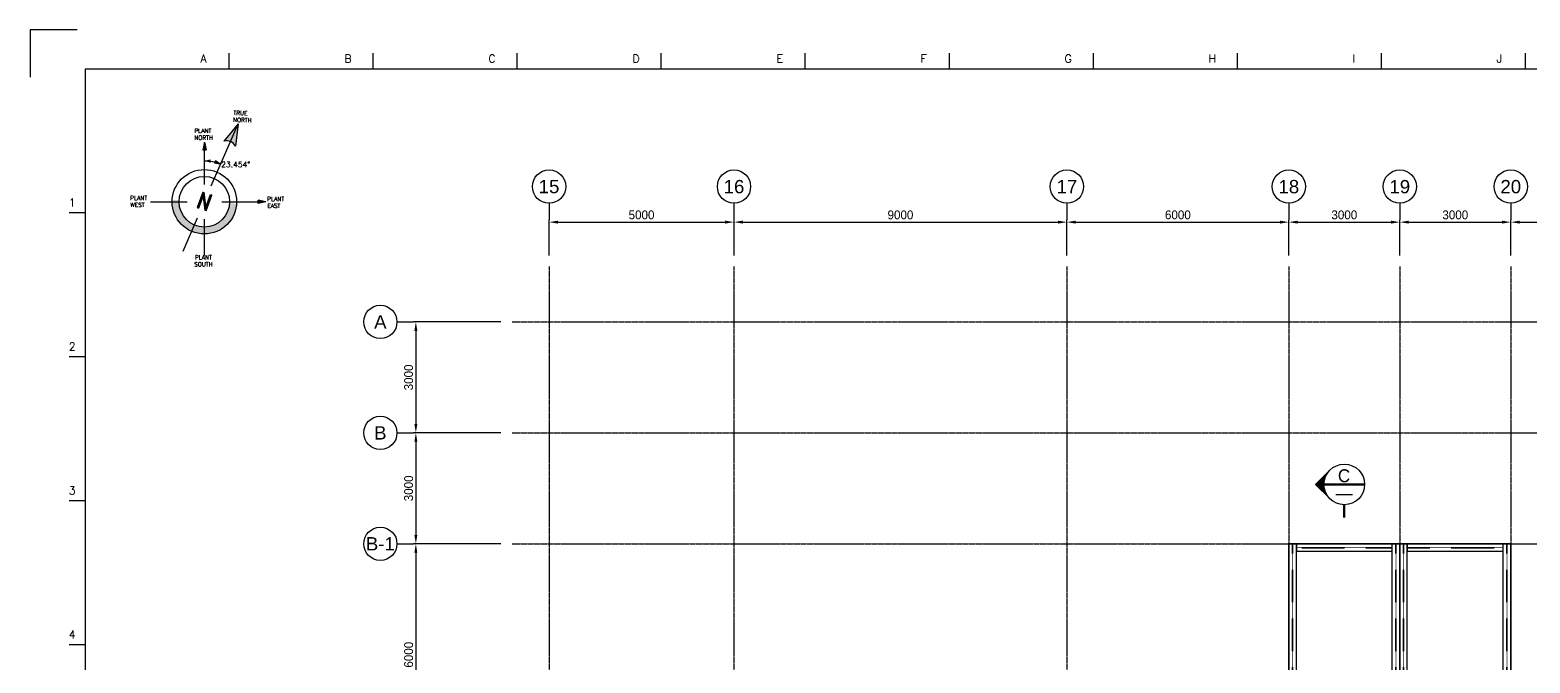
# Model space of a CAD drawing. Header units: millimetres. Extents: x 4133871 to 4440428, y -545651 to -495191.
# Drawn here: x 4211162 to 4251715, y -512312 to -495191 of the extents above; entities that cross this region are included whole.
import ezdxf
from ezdxf.enums import TextEntityAlignment as Align

# ---------------------------------------------------------------- set-up
doc = ezdxf.new("R2010")
doc.units = ezdxf.units.MM
doc.header["$LTSCALE"] = 60
for name, pattern in [('CEN', [62, 60, -1, 0, -1]), ('CENTER', [2, 1.25, -0.25, 0.25, -0.25]), ('HIDDEN', [0.375, 0.25, -0.125])]:
    doc.linetypes.add(name, pattern=pattern)
doc.layers.get('Defpoints').update_dxf_attribs({"color": 140})
for name, color, linetype in [('1', 7, 'Continuous'), ('1CEN', 1, 'CEN'), ('C_BLOCK', 7, 'Continuous'), ('DIM', 1, 'Continuous'), ('DIM-SCALE', 7, 'Continuous'), ('TAN-TIT', 30, 'Continuous'), ('TEXT', 3, 'Continuous')]:
    doc.layers.add(name, color=color, linetype=linetype)
doc.styles.add('Arial', font='arial.ttf')
doc.styles.add('COM', font='COMPLEX', dxfattribs={"height": 5})
doc.styles.add('ROMAND', font='romand.shx', dxfattribs={"width": 0.86, "height": 6.5})
doc.styles.add('RomanS', font='romans.shx', dxfattribs={"bigfont": 'whgtxt.shx'})
doc.styles.get("Standard").update_dxf_attribs({"font": 'romans.shx', "width": 0.75, "bigfont": 'whgtxt.shx'})
doc.styles.add('돋움', font='')
doc.styles.get('돋움').set_extended_font_data('Dotum')
doc.dimstyles.new('일반도면_0060', dxfattribs={"dimtxt": 240, "dimasz": 240, "dimexe": 60, "dimexo": 300, "dimgap": 75, "dimtad": 1, "dimdec": 0, "dimzin": 0, "dimdsep": 46, "dimtxsty": '돋움', "dimcen": -300, "dimclrd": 7, "dimclre": 7, "dimclrt": 2, "dimadec": 8, "dimazin": 0, "dimtfac": 1, "dimtdec": 0, "dimtix": 1, "dimtmove": 2, "dimatfit": 3, "dimfxl": 1, "dimtolj": 1, "dimtzin": 0, "dimarcsym": 0})

# ---------------------------------------------------------------- blocks, each defined once
blk = doc.blocks.new('*D174')
at = {"layer": 'Defpoints', "color": 0, "transparency": 16777216}
for p in [(4230195, -500388), (4225195, -501588), (4230195, -501588)]:
    blk.add_point(p, dxfattribs=at)
at = {"layer": 'DIM-SCALE', "color": 7, "lineweight": -2, "transparency": 16777216}
for p, q in [((4225195, -501288), (4225195, -500328)), ((4225435, -500388), (4229955, -500388)), ((4230195, -501288), (4230195, -500328))]:
    blk.add_line(p, q, dxfattribs=at)
at = {"layer": 'DIM-SCALE', "color": 7, "transparency": 16777216}
for points in [[(4225435, -500348), (4225435, -500428), (4225195, -500388)], [(4229955, -500348), (4229955, -500428), (4230195, -500388)]]:
    blk.add_solid(points, dxfattribs=at)
at = {"layer": 'DIM-SCALE', "color": 2, "transparency": 16777216, "insert": (4227695, -500193), "char_height": 240, "attachment_point": 5, "style": '돋움'}
blk.add_mtext('\\A1;5000', dxfattribs=at)
blk = doc.blocks.new('*D175')
at = {"layer": 'Defpoints', "color": 0, "transparency": 16777216}
for p in [(4239195, -500388), (4230195, -501588), (4239195, -501588)]:
    blk.add_point(p, dxfattribs=at)
at = {"layer": 'DIM-SCALE', "color": 7, "lineweight": -2, "transparency": 16777216}
for p, q in [((4230195, -501288), (4230195, -500328)), ((4230435, -500388), (4238955, -500388)), ((4239195, -501288), (4239195, -500328))]:
    blk.add_line(p, q, dxfattribs=at)
at = {"layer": 'DIM-SCALE', "color": 7, "transparency": 16777216}
for points in [[(4230435, -500348), (4230435, -500428), (4230195, -500388)], [(4238955, -500348), (4238955, -500428), (4239195, -500388)]]:
    blk.add_solid(points, dxfattribs=at)
at = {"layer": 'DIM-SCALE', "color": 2, "transparency": 16777216, "insert": (4234695, -500193), "char_height": 240, "attachment_point": 5, "style": '돋움'}
blk.add_mtext('\\A1;9000', dxfattribs=at)
blk = doc.blocks.new('*D176')
at = {"layer": 'Defpoints', "color": 0, "transparency": 16777216}
for p in [(4245195, -500388), (4239195, -501588), (4245195, -501588)]:
    blk.add_point(p, dxfattribs=at)
at = {"layer": 'DIM-SCALE', "color": 7, "lineweight": -2, "transparency": 16777216}
for p, q in [((4239195, -501288), (4239195, -500328)), ((4239435, -500388), (4244955, -500388)), ((4245195, -501288), (4245195, -500328))]:
    blk.add_line(p, q, dxfattribs=at)
at = {"layer": 'DIM-SCALE', "color": 7, "transparency": 16777216}
for points in [[(4239435, -500348), (4239435, -500428), (4239195, -500388)], [(4244955, -500348), (4244955, -500428), (4245195, -500388)]]:
    blk.add_solid(points, dxfattribs=at)
at = {"layer": 'DIM-SCALE', "color": 2, "transparency": 16777216, "insert": (4242195, -500193), "char_height": 240, "attachment_point": 5, "style": '돋움'}
blk.add_mtext('\\A1;6000', dxfattribs=at)
blk = doc.blocks.new('*D177')
at = {"layer": 'Defpoints', "color": 0, "transparency": 16777216}
for p in [(4248195, -500388), (4245195, -501588), (4248195, -501588)]:
    blk.add_point(p, dxfattribs=at)
at = {"layer": 'DIM-SCALE', "color": 7, "lineweight": -2, "transparency": 16777216}
for p, q in [((4245195, -501288), (4245195, -500328)), ((4245435, -500388), (4247955, -500388)), ((4248195, -501288), (4248195, -500328))]:
    blk.add_line(p, q, dxfattribs=at)
at = {"layer": 'DIM-SCALE', "color": 7, "transparency": 16777216}
for points in [[(4245435, -500348), (4245435, -500428), (4245195, -500388)], [(4247955, -500348), (4247955, -500428), (4248195, -500388)]]:
    blk.add_solid(points, dxfattribs=at)
at = {"layer": 'DIM-SCALE', "color": 2, "transparency": 16777216, "insert": (4246695, -500193), "char_height": 240, "attachment_point": 5, "style": '돋움'}
blk.add_mtext('\\A1;3000', dxfattribs=at)
blk = doc.blocks.new('*D178')
at = {"layer": 'Defpoints', "color": 0, "transparency": 16777216}
for p in [(4251195, -500388), (4248195, -501588), (4251195, -501588)]:
    blk.add_point(p, dxfattribs=at)
at = {"layer": 'DIM-SCALE', "color": 7, "lineweight": -2, "transparency": 16777216}
for p, q in [((4248195, -501288), (4248195, -500328)), ((4248435, -500388), (4250955, -500388)), ((4251195, -501288), (4251195, -500328))]:
    blk.add_line(p, q, dxfattribs=at)
at = {"layer": 'DIM-SCALE', "color": 7, "transparency": 16777216}
for points in [[(4248435, -500348), (4248435, -500428), (4248195, -500388)], [(4250955, -500348), (4250955, -500428), (4251195, -500388)]]:
    blk.add_solid(points, dxfattribs=at)
at = {"layer": 'DIM-SCALE', "color": 2, "transparency": 16777216, "insert": (4249695, -500193), "char_height": 240, "attachment_point": 5, "style": '돋움'}
blk.add_mtext('\\A1;3000', dxfattribs=at)
blk = doc.blocks.new('*D179')
at = {"layer": 'Defpoints', "color": 0, "transparency": 16777216}
for p in [(4260195, -500388), (4251195, -501588), (4260195, -501588)]:
    blk.add_point(p, dxfattribs=at)
at = {"layer": 'DIM-SCALE', "color": 7, "lineweight": -2, "transparency": 16777216}
for p, q in [((4251195, -501288), (4251195, -500328)), ((4251435, -500388), (4259955, -500388)), ((4260195, -501288), (4260195, -500328))]:
    blk.add_line(p, q, dxfattribs=at)
at = {"layer": 'DIM-SCALE', "color": 7, "transparency": 16777216}
for points in [[(4251435, -500348), (4251435, -500428), (4251195, -500388)], [(4259955, -500348), (4259955, -500428), (4260195, -500388)]]:
    blk.add_solid(points, dxfattribs=at)
at = {"layer": 'DIM-SCALE', "color": 2, "transparency": 16777216, "insert": (4255695, -500193), "char_height": 240, "attachment_point": 5, "style": '돋움'}
blk.add_mtext('\\A1;9000', dxfattribs=at)
blk = doc.blocks.new('*D180')
at = {"layer": 'Defpoints', "color": 0, "transparency": 16777216}
for p in [(4224195, -503088), (4221594, -506088), (4224195, -506088)]:
    blk.add_point(p, dxfattribs=at)
at = {"layer": 'DIM-SCALE', "color": 7, "lineweight": -2, "transparency": 16777216}
for p, q in [((4223895, -503088), (4221534, -503088)), ((4221594, -503328), (4221594, -505848)), ((4223895, -506088), (4221534, -506088))]:
    blk.add_line(p, q, dxfattribs=at)
at = {"layer": 'DIM-SCALE', "color": 7, "transparency": 16777216}
for points in [[(4221554, -503328), (4221634, -503328), (4221594, -503088)], [(4221554, -505848), (4221634, -505848), (4221594, -506088)]]:
    blk.add_solid(points, dxfattribs=at)
at = {"layer": 'DIM-SCALE', "color": 2, "transparency": 16777216, "insert": (4221399, -504588), "char_height": 240, "attachment_point": 5, "rotation": 90, "style": '돋움'}
blk.add_mtext('\\A1;3000', dxfattribs=at)
blk = doc.blocks.new('*D181')
at = {"layer": 'Defpoints', "color": 0, "transparency": 16777216}
for p in [(4224195, -506088), (4221594, -509088), (4224195, -509088)]:
    blk.add_point(p, dxfattribs=at)
at = {"layer": 'DIM-SCALE', "color": 7, "lineweight": -2, "transparency": 16777216}
for p, q in [((4223895, -506088), (4221534, -506088)), ((4221594, -506328), (4221594, -508848)), ((4223895, -509088), (4221534, -509088))]:
    blk.add_line(p, q, dxfattribs=at)
at = {"layer": 'DIM-SCALE', "color": 7, "transparency": 16777216}
for points in [[(4221554, -506328), (4221634, -506328), (4221594, -506088)], [(4221554, -508848), (4221634, -508848), (4221594, -509088)]]:
    blk.add_solid(points, dxfattribs=at)
at = {"layer": 'DIM-SCALE', "color": 2, "transparency": 16777216, "insert": (4221399, -507588), "char_height": 240, "attachment_point": 5, "rotation": 90, "style": '돋움'}
blk.add_mtext('\\A1;3000', dxfattribs=at)
blk = doc.blocks.new('*D188')
at = {"layer": 'Defpoints', "color": 0, "transparency": 16777216}
for p in [(4224195, -509088), (4221594, -515088), (4224195, -515088)]:
    blk.add_point(p, dxfattribs=at)
at = {"layer": 'DIM-SCALE', "color": 7, "lineweight": -2, "transparency": 16777216}
for p, q in [((4223895, -509088), (4221534, -509088)), ((4221594, -509328), (4221594, -514848)), ((4223895, -515088), (4221534, -515088))]:
    blk.add_line(p, q, dxfattribs=at)
at = {"layer": 'DIM-SCALE', "color": 7, "transparency": 16777216}
for points in [[(4221554, -509328), (4221634, -509328), (4221594, -509088)], [(4221554, -514848), (4221634, -514848), (4221594, -515088)]]:
    blk.add_solid(points, dxfattribs=at)
at = {"layer": 'DIM-SCALE', "color": 2, "transparency": 16777216, "insert": (4221399, -512088), "char_height": 240, "attachment_point": 5, "rotation": 90, "style": '돋움'}
blk.add_mtext('\\A1;6000', dxfattribs=at)
blk = doc.blocks.new('ASD11')
at = {"layer": '1CEN', "color": 1, "linetype": 'CENTER', "ltscale": 0.5}
for p, q in [((0, 1500), (0, -37000)), ((5000, 1500), (5000, -37000)), ((14000, 1500), (14000, -37000)), ((20000, 1500), (20000, -37000)), ((23000, 1500), (23000, -37000)), ((26000, 1500), (26000, -37000)), ((35000, 1500), (35000, -37000)), ((-1000, 0), (36000, 0)), ((-1000, -3000), (36000, -3000)), ((-1000, -6000), (36000, -6000)), ((-1000, -12000), (36000, -12000)), ((-1000, -15000), (36000, -15000)), ((-1000, -18000), (36000, -18000)), ((-1000, -18000), (36000, -18000)), ((-1000, -21000), (36000, -21000)), ((-1000, -24000), (36000, -24000)), ((-1000, -27000), (36000, -27000)), ((-1000, -30000), (36000, -30000)), ((-1000, -33000), (36000, -33000)), ((-1000, -36000), (36000, -36000))]:
    blk.add_line(p, q, dxfattribs=at)
blk = doc.blocks.new('15M')
at = {"linetype": 'HIDDEN', "ltscale": 0.1}
for p, q in [((-110087, -152171), (-95087, -152171)), ((-110087, -152179), (-95087, -152179)), ((-109989, -152276), (-109989, -154870)), ((-109982, -152276), (-109982, -154870)), ((-95192, -152276), (-95192, -154870)), ((-95185, -152276), (-95185, -154870)), ((-110087, -154968), (-95087, -154968)), ((-110087, -154976), (-95087, -154976))]:
    blk.add_line(p, q, dxfattribs=at)
for points in [[(-110087, -152276), (-95087, -152276), (-95087, -152073), (-110087, -152073)], [(-109884, -154870), (-110087, -154870), (-110087, -152276), (-109884, -152276)], [(-95290, -154870), (-95087, -154870), (-95087, -152276), (-95290, -152276)], [(-110087, -154870), (-95087, -154870), (-95087, -155073), (-110087, -155073)]]:
    blk.add_lwpolyline(points, close=True)
blk = doc.blocks.new('5m')
at = {"linetype": 'HIDDEN', "ltscale": 5}
for p, q in [((370728, 4710163), (365728, 4710163)), ((370728, 4710155), (365728, 4710155)), ((365825, 4707463), (365825, 4710057)), ((365833, 4707463), (365833, 4710057)), ((370622, 4707463), (370622, 4710057)), ((370630, 4707463), (370630, 4710057)), ((370728, 4707366), (365728, 4707366)), ((370728, 4707358), (365728, 4707358))]:
    blk.add_line(p, q, dxfattribs=at)
for points in [[(370728, 4710057), (365728, 4710057), (365728, 4710260), (370728, 4710260)], [(365931, 4710057), (365728, 4710057), (365728, 4707463), (365931, 4707463)], [(370525, 4710057), (370728, 4710057), (370728, 4707463), (370525, 4707463)], [(370728, 4707463), (365728, 4707463), (365728, 4707260), (370728, 4707260)]]:
    blk.add_lwpolyline(points, close=True)
blk = doc.blocks.new('외각')
at = {"linetype": 'HIDDEN', "ltscale": 0.1}
for p, q in [((-9016, 3880), (0, 3880)), ((-3530, -3880), (-3530, 3880)), ((-6050, 1900), (-4180, 1900)), ((-4180, 1900), (-4180, -1900)), ((-3530, 0), (-4180, 0)), ((-6050, -1900), (-4180, -1900)), ((-9016, -3880), (0, -3880))]:
    blk.add_line(p, q, dxfattribs=at)
for p, q in [((-27066, 670), (-27066, 1917)), ((-27016, 620), (-27016, 1917)), ((-18066, -3677), (-18066, 1917)), ((-17966, -3677), (-17966, 1917)), ((-29813, 670), (-27066, 670)), ((-29813, 620), (-27016, 620)), ((-19519, -4083), (-19519, -5330)), ((-19419, -4083), (-19419, -5330)), ((-15219, -5330), (-34813, -5330)), ((-15219, -5430), (-34813, -5430)), ((-24116, -9677), (-24116, -5430)), ((-24016, -9677), (-24016, -5430)), ((-21016, -9677), (-21016, -5430)), ((-20916, -9677), (-20916, -5430)), ((-20916, -5430), (-20916, -6395)), ((-24116, -12677), (-24116, -10083)), ((-24016, -12677), (-24016, -10083)), ((-21016, -12677), (-21016, -10083)), ((-20916, -12677), (-20916, -10083))]:
    blk.add_line(p, q)
for radius in [3180, 1800]:
    blk.add_circle((0, 0), radius, dxfattribs=at)
for centre, radius, start, end in [((0, 0), 3880, 270, 90), ((-6050, 0), 1900, 90, 270)]:
    blk.add_arc(centre, radius, start, end, dxfattribs=at)
for p, rotation in [((-167089, 106207), 90), ((-164089, 106207), 90), ((-125103, -149954), 180), ((-125103, -152954), 180), ((-125103, -155953), 180), ((-125103, -158953), 180), ((-110103, -158953), 180), ((-125103, -161953), 180), ((-110103, -161953), 180), ((-125103, -164953), 180), ((-110103, -164953), 180), ((-110103, -167953), 180), ((-110103, -170953), 180)]:
    blk.add_blockref('15M', p, dxfattribs=dict(rotation=rotation))
blk.add_blockref('5m', (-400744, -4714140))
blk = doc.blocks.new('BORDER')
at = {"layer": 'TAN-TIT', "linetype": 'Continuous'}
for p, q in [((4241, 168200), (0, 168200)), ((0, 168200), (0, 163959))]:
    blk.add_line(p, q, dxfattribs=at)
at = {"layer": 'TAN-TIT'}
for p, q in [((17955, 164680), (17955, 166122)), ((30934, 164680), (30934, 166122)), ((43912, 164680), (43912, 166122)), ((56891, 164680), (56891, 166122)), ((69870, 164680), (69870, 166122)), ((82848, 164680), (82848, 166122)), ((95827, 164680), (95827, 166122)), ((108806, 164680), (108806, 166122)), ((121784, 164680), (121784, 166122)), ((134763, 164680), (134763, 166122)), ((4977, 164680), (4977, 3520)), ((232823, 164680), (4977, 164680)), ((4977, 151701), (3534, 151701)), ((4977, 138723), (3534, 138723)), ((4977, 125744), (3534, 125744)), ((4977, 112766), (3534, 112766))]:
    blk.add_line(p, q, dxfattribs=at)
at = {"layer": 'TAN-TIT', "style": 'COM'}
for s, p in [('A', (15359, 165257)), ('B', (28338, 165257)), ('C', (41317, 165257)), ('D', (54295, 165257)), ('E', (67274, 165257)), ('F', (80253, 165257)), ('G', (93231, 165257)), ('H', (106210, 165257)), ('I', (119188, 165257)), ('J', (132167, 165257))]:
    blk.add_text(s, height=721, dxfattribs=at).set_placement(p)
for s, p in [('1', (4111, 152278)), ('1', (4111, 152278)), ('2', (4111, 139300)), ('3', (4111, 126321)), ('4', (4111, 113342))]:
    blk.add_text(s, height=721, dxfattribs=at).set_placement(p, align=Align.RIGHT)

msp = doc.modelspace()

# ---------------------------------------------------------------- hatches: boundary and pattern name
h = msp.add_hatch(color=256)
h.paths.add_polyline_path([(4216788.7, -497732.9), (4216403.8, -498199.6, -0.1704873), (4216585.7, -498211.2)])
h.paths.add_polyline_path([(4216788.7, -497732.9), (4216585.7, -498211.2, -0.1704873), (4216720.4, -498334)])
h = msp.add_hatch(color=256)
h.paths.add_polyline_path([(4216788.7, -497732.9), (4216403.8, -498199.6, -0.1704873), (4216585.7, -498211.2)])
h.paths.add_polyline_path([(4216788.7, -497732.9), (4216585.7, -498211.2, -0.1704873), (4216720.4, -498334)])
h = msp.add_hatch(color=256)
h.paths.add_polyline_path([(4215875.7, -498222.2), (4215831.6, -498429.2), (4215891.1, -498429.1, 0.0362907)])
h.paths.add_polyline_path([(4215875.7, -498222.2, -0.0362907), (4215891.1, -498429.1), (4215920.5, -498429)])
h = msp.add_hatch(color=256)
h.paths.add_polyline_path([(4215875.7, -498222.2), (4215831.6, -498429.2), (4215891.1, -498429.1, 0.0362907)])
h.paths.add_polyline_path([(4215875.7, -498222.2, -0.0362907), (4215891.1, -498429.1), (4215920.5, -498429)])
h = msp.add_hatch(color=256)
h.paths.add_polyline_path([(4215875.8, -498736), (4216034.4, -498772.5), (4216035.1, -498726.7, 0.0362907)])
h.paths.add_polyline_path([(4215875.8, -498736, -0.0362907), (4216035.1, -498726.7), (4216035.4, -498704.1)])
h = msp.add_hatch(color=256)
h.paths.add_polyline_path([(4215875.8, -498736), (4216034.4, -498772.5), (4216035.1, -498726.7, 0.0362907)])
h.paths.add_polyline_path([(4215875.8, -498736, -0.0362907), (4216035.1, -498726.7), (4216035.4, -498704.1)])
h = msp.add_hatch(color=256)
h.paths.add_polyline_path([(4216305.9, -498823.5), (4216173.5, -498728.8), (4216155.3, -498770.8, 0.0362907)])
h.paths.add_polyline_path([(4216305.9, -498823.5, -0.0362907), (4216155.3, -498770.8), (4216146.3, -498791.6)])
h = msp.add_hatch(color=256)
h.paths.add_polyline_path([(4216305.9, -498823.5), (4216173.5, -498728.8), (4216155.3, -498770.8, 0.0362907)])
h.paths.add_polyline_path([(4216305.9, -498823.5, -0.0362907), (4216155.3, -498770.8), (4216146.3, -498791.6)])
h = msp.add_hatch(color=256)
h.paths.add_polyline_path([(4215006.3, -499784.7, 0.4142136), (4215824.1, -500706.3), (4215835.3, -500518.5, -0.4142136), (4215194, -499795.9)])
h.paths.add_polyline_path([(4215835.3, -500518.5), (4215824.1, -500706.3, 0.2159793), (4216495.7, -500449), (4216361.9, -500316.8, -0.2159793)])
h.paths.add_polyline_path([(4216361.9, -500316.8), (4216495.7, -500449, 0.1819562), (4216745.7, -499888.4), (4216558, -499877.2, -0.1819562)])
h = msp.add_hatch(color=256)
h.paths.add_polyline_path([(4215006.3, -499784.7, 0.4142136), (4215824.1, -500706.3), (4215835.3, -500518.5, -0.4142136), (4215194, -499795.9)])
h.paths.add_polyline_path([(4215835.3, -500518.5), (4215824.1, -500706.3, 0.2159793), (4216495.7, -500449), (4216361.9, -500316.8, -0.2159793)])
h.paths.add_polyline_path([(4216361.9, -500316.8), (4216495.7, -500449, 0.1819562), (4216745.7, -499888.4), (4216558, -499877.2, -0.1819562)])
h = msp.add_hatch(color=256)
h.paths.add_polyline_path([(4217539.3, -499836.6), (4217332.4, -499880.8), (4217332.4, -499821.3, -0.0362907)])
h.paths.add_polyline_path([(4217539.3, -499836.6, 0.0362907), (4217332.4, -499821.3), (4217332.5, -499791.9)])
h = msp.add_hatch(color=256)
h.paths.add_polyline_path([(4217539.3, -499836.6), (4217332.4, -499880.8), (4217332.4, -499821.3, -0.0362907)])
h.paths.add_polyline_path([(4217539.3, -499836.6, 0.0362907), (4217332.4, -499821.3), (4217332.5, -499791.9)])

# ---------------------------------------------------------------- linework, layer by layer
for p, q in [((4216062.4, -499406.8), (4216788.7, -497732.9)), ((4216788.7, -497732.9), (4216403.8, -498199.6)), ((4216788.7, -497732.9), (4216403.8, -498199.6)), ((4216788.7, -497732.9), (4216720.4, -498334)), ((4216788.7, -497732.9), (4216720.4, -498334)), ((4215875.7, -498222.2), (4215831.6, -498429.2)), ((4215875.7, -498222.2), (4215831.6, -498429.2)), ((4215875.9, -499368.1), (4215875.7, -498222.2)), ((4215875.7, -498222.2), (4215920.5, -498429)), ((4215875.9, -499368.1), (4215875.7, -498222.2)), ((4215875.7, -498222.2), (4215920.5, -498429)), ((4215831.6, -498429.2), (4215920.5, -498429)), ((4215831.6, -498429.2), (4215920.5, -498429)), ((4215875.8, -498736), (4216035.4, -498704.1)), ((4215875.8, -498736), (4216035.4, -498704.1)), ((4216034.4, -498772.5), (4216035.4, -498704.1)), ((4216034.4, -498772.5), (4216035.4, -498704.1)), ((4216173.5, -498728.8), (4216146.3, -498791.6)), ((4216173.5, -498728.8), (4216146.3, -498791.6)), ((4216305.9, -498823.5), (4216146.3, -498791.6)), ((4216305.9, -498823.5), (4216146.3, -498791.6)), ((4216305.9, -498823.5), (4216173.5, -498728.8)), ((4216305.9, -498823.5), (4216173.5, -498728.8)), ((4214419.6, -499836.8), (4215407.5, -499836.6)), ((4214419.6, -499836.8), (4215407.5, -499836.6)), ((4216344.4, -499836.5), (4217332.4, -499836.3)), ((4216344.4, -499836.5), (4217332.4, -499836.3)), ((4217332.4, -499880.8), (4217332.5, -499791.9)), ((4217332.4, -499880.8), (4217332.5, -499791.9)), ((4217539.3, -499836.6), (4217332.4, -499880.8)), ((4217539.3, -499836.6), (4217332.4, -499880.8)), ((4217539.3, -499836.6), (4217332.5, -499791.9)), ((4217539.3, -499836.6), (4217332.5, -499791.9)), ((4215307, -501177.2), (4215693, -500267.8)), ((4215876.2, -501293), (4215876.1, -500305)), ((4215876.2, -501293), (4215876.1, -500305))]:
    msp.add_line(p, q)
for radius in [871.2, 871.2, 683.2, 683.2]:
    msp.add_circle((4215876, -499836.6), radius)
for centre, radius, start, end in [((4216478.3, -498464.4), 275, 28.30506, 105.70652), ((4215876, -499836.6), 1100.5, 67.00743, 90.00867)]:
    msp.add_arc(centre, radius, start, end)
at = {"layer": '1', "color": 2, "const_width": 50}
for points in [[(4245194.9, -524087.7), (4245194.9, -509087.7), (4248194.8, -509087.7), (4248194.8, -524087.7)], [(4248194.9, -524087.7), (4248194.9, -509087.7), (4251194.8, -509087.7), (4251194.8, -524087.7)]]:
    msp.add_lwpolyline(points, close=True, dxfattribs=at)
at = {"layer": 'C_BLOCK', "color": 1, "linetype": 'Continuous', "lineweight": 0}
for p, q in [((4245917.1, -507481.5), (4246324.7, -507074.7)), ((4246154.8, -507378.1), (4246087.6, -507311)), ((4246157.2, -507365.9), (4246094.9, -507303.7)), ((4246159.9, -507354.1), (4246102.3, -507296.3)), ((4245917.1, -507481.5), (4246309.8, -507874.2)), ((4246262.4, -507821.2), (4245919.9, -507478.7)), ((4246228.1, -507772.2), (4245927.2, -507471.4)), ((4246183.6, -507684), (4245949.1, -507449.5)), ((4246145, -507485), (4246029.3, -507369.3)), ((4246145, -507470.4), (4246036.6, -507362)), ((4246145.6, -507456.4), (4246043.9, -507354.7)), ((4246146.3, -507442.6), (4246051.2, -507347.4)), ((4246147.4, -507429), (4246058.5, -507340.1)), ((4246148.9, -507416), (4246065.7, -507332.8)), ((4246150.6, -507403), (4246073, -507325.5)), ((4246152.5, -507390.4), (4246080.3, -507318.3))]:
    msp.add_line(p, q, dxfattribs=at)
at = {"layer": 'C_BLOCK', "color": 1, "linetype": 'Continuous', "lineweight": 13}
for p, q in [((4246162.8, -507342.4), (4246109.5, -507289)), ((4246166, -507330.9), (4246116.8, -507281.8)), ((4246169.3, -507319.7), (4246124.1, -507274.5)), ((4246172.8, -507308.6), (4246131.4, -507267.2)), ((4246176.6, -507297.8), (4246138.7, -507259.9)), ((4246180.4, -507287), (4246146, -507252.6)), ((4246184.5, -507276.6), (4246153.3, -507245.3)), ((4246188.8, -507266.2), (4246160.6, -507238)), ((4246193.3, -507256.1), (4246167.8, -507230.7)), ((4246197.8, -507246.1), (4246175.1, -507223.5)), ((4246202.6, -507236.4), (4246182.4, -507216.2)), ((4246207.5, -507226.6), (4246189.7, -507208.9)), ((4246212.7, -507217.2), (4246197, -507201.6)), ((4246217.8, -507207.8), (4246204.3, -507194.3)), ((4246223.3, -507198.6), (4246211.6, -507186.9)), ((4246228.8, -507189.6), (4246218.9, -507179.7)), ((4246234.5, -507180.7), (4246226.2, -507172.4)), ((4246240.3, -507171.9), (4246233.5, -507165.1)), ((4246246.4, -507163.4), (4246240.8, -507157.8)), ((4246252.4, -507154.8), (4246248.1, -507150.5)), ((4246258.7, -507146.6), (4246255.4, -507143.2)), ((4246265.1, -507138.3), (4246262.6, -507135.9)), ((4246271.7, -507130.4), (4246269.9, -507128.6)), ((4246278.3, -507122.4), (4246277.2, -507121.4)), ((4246285.1, -507114.7), (4246284.5, -507114.1)), ((4246292.1, -507107.1), (4246291.8, -507106.8)), ((4246299.2, -507099.6), (4246299.1, -507099.5)), ((4246306.4, -507092.2), (4246306.4, -507092.2)), ((4246208.3, -507737.9), (4245934.5, -507464.1)), ((4246194.4, -507709.4), (4245941.8, -507456.8)), ((4246174.9, -507660.8), (4245956.4, -507442.2)), ((4246168, -507639.3), (4245963.7, -507434.9)), ((4246162.3, -507619), (4245970.9, -507427.6)), ((4246157.8, -507599.9), (4245978.2, -507420.4)), ((4246154.2, -507581.6), (4245985.5, -507413)), ((4246151.2, -507564.1), (4245992.9, -507405.7)), ((4246148.9, -507547.3), (4246000.2, -507398.4)), ((4246147.1, -507530.9), (4246007.4, -507391.1)), ((4246145.9, -507515.1), (4246014.7, -507383.8)), ((4246145.3, -507499.8), (4246022, -507376.6))]:
    msp.add_line(p, q, dxfattribs=at)
at = {"layer": 'C_BLOCK', "color": 3, "linetype": 'Continuous', "lineweight": 53}
msp.add_line((4246144.9, -507481.5), (4247244.9, -507481.5), dxfattribs=at)
at = {"layer": 'C_BLOCK', "color": 1, "linetype": 'Continuous', "lineweight": 70}
msp.add_line((4246144.9, -507481.5), (4247244.9, -507481.5), dxfattribs=at)
at = {"layer": 'C_BLOCK', "color": 2, "linetype": 'Continuous', "lineweight": 30}
msp.add_line((4246469.9, -507756.5), (4246919.9, -507756.5), dxfattribs=at)
at = {"layer": 'C_BLOCK', "color": 3, "linetype": 'Continuous', "lineweight": 70}
msp.add_line((4246694.9, -508380.9), (4246694.9, -508031.5), dxfattribs=at)
at = {"layer": 'C_BLOCK', "color": 2, "linetype": 'Continuous', "lineweight": 30}
msp.add_circle((4246694.9, -507481.5), 550, dxfattribs=at)
at = {"layer": 'DIM'}
for p, q in [((4225194.9, -499877.8), (4225194.9, -500327.8)), ((4230194.9, -499877.8), (4230194.9, -500327.8)), ((4239194.9, -499877.8), (4239194.9, -500327.8)), ((4245194.9, -499877.8), (4245194.9, -500327.8)), ((4248194.9, -499877.8), (4248194.9, -500327.8)), ((4251194.9, -499877.8), (4251194.9, -500327.8)), ((4221084, -503087.8), (4221534, -503087.8)), ((4221084, -506087.8), (4221534, -506087.8)), ((4221084, -509087.8), (4221534, -509087.8))]:
    msp.add_line(p, q, dxfattribs=at)
for centre in [(4225194.9, -499427.8), (4230194.9, -499427.8), (4239194.9, -499427.8), (4245194.9, -499427.8), (4248194.9, -499427.8), (4251194.9, -499427.8), (4220634, -503087.8), (4220634, -506087.8), (4220634, -509087.8)]:
    msp.add_circle(centre, 450, dxfattribs=at)

# ---------------------------------------------------------------- block references
at = {"color": 3}
msp.add_blockref('외각', (4260210.9, -520207.7), dxfattribs=at)
at = {"layer": '1', "xscale": 0.3, "yscale": 0.3, "zscale": 0.3}
msp.add_blockref('BORDER', (4211162.3, -545651.2), dxfattribs=at)
at = {"layer": '1CEN', "color": 3}
msp.add_blockref('ASD11', (4225194.9, -503087.8), dxfattribs=at)

# ---------------------------------------------------------------- texts
at = {"style": 'RomanS', "width": 1}
for s, rotation, oblique, p in [('TRUE', 358.00867, 360, (4216660.4, -497488.4)), ('NORTH', 358.00868, 0, (4216652.1, -497674)), ('PLANT', 0.00867, 360, (4215609.1, -497973.9)), ('PLANT', 0.00867, 360, (4215609.1, -497973.9)), ('NORTH', 0.00868, 0, (4215607.3, -498159.6)), ('WEST', 0.00867, 360, (4213876.8, -499978.6)), ('PLANT', 0.00868, 0, (4213872.4, -499792.8)), ('PLANT', 0.00868, 0, (4213872.4, -499792.8)), ('PLANT', 0.00868, 0, (4217576.2, -499817.5)), ('PLANT', 0.00868, 0, (4217576.2, -499817.5)), ('EAST', 0.00868, 0, (4217578, -500003.2)), ('SOUTH', 0.00868, 0, (4215603.3, -501584.6)), ('PLANT', 0.00868, 0, (4215622.5, -501398.8)), ('PLANT', 0.00868, 0, (4215622.5, -501398.8))]:
    msp.add_text(s, height=113.4, rotation=rotation, dxfattribs=dict(at, oblique=oblique)).set_placement(p)
msp.add_text('23.454°', height=150).set_placement((4216330.7, -498903.6))
at = {"style": 'ROMAND', "width": 0.83}
for oblique, p in [(0, (4215791.4, -500032.3)), (0, (4215791.4, -500032.3)), (360, (4215795.9, -500034)), (360, (4215795.9, -500034)), (0, (4215801.5, -500036.2)), (0, (4215801.5, -500036.2)), (0, (4215808.2, -500038.7)), (0, (4215808.2, -500038.7))]:
    msp.add_text('N', height=447, rotation=339.00844, dxfattribs=dict(at, oblique=oblique)).set_placement(p, align=Align.CENTER)
at = {"layer": 'C_BLOCK', "color": 2, "linetype": 'Continuous', "lineweight": 30, "style": '돋움'}
msp.add_text('C', height=350, dxfattribs=at).set_placement((4246687.3, -507246.9), align=Align.MIDDLE_CENTER)
at = {"layer": 'TEXT', "color": 3, "linetype": 'Continuous', "style": 'Arial'}
for s, p in [('15', (4225194.9, -499427.8)), ('16', (4230194.9, -499427.8)), ('17', (4239194.9, -499427.8)), ('18', (4245194.9, -499427.8)), ('19', (4248194.9, -499427.8)), ('20', (4251194.9, -499427.8)), ('A', (4220634, -503087.8)), ('B', (4220634, -506087.8)), ('B-1', (4220634, -509087.8))]:
    msp.add_text(s, height=360, dxfattribs=at).set_placement(p, align=Align.MIDDLE)

# ---------------------------------------------------------------- dimensions: what is measured, and where the dimension line sits
at = {"layer": 'DIM-SCALE'}
for base, p1, p2, picture, middle in [((4230194.9, -500387.8), (4225194.9, -501587.8), (4230194.9, -501587.8), '*D174', (4227694.9, -500192.6)), ((4239194.9, -500387.8), (4230194.9, -501587.8), (4239194.9, -501587.8), '*D175', (4234694.9, -500192.6)), ((4245194.9, -500387.8), (4239194.9, -501587.8), (4245194.9, -501587.8), '*D176', (4242194.9, -500192.6)), ((4248194.9, -500387.8), (4245194.9, -501587.8), (4248194.9, -501587.8), '*D177', (4246694.9, -500192.6)), ((4251194.9, -500387.8), (4248194.9, -501587.8), (4251194.9, -501587.8), '*D178', (4249694.9, -500192.6)), ((4260194.9, -500387.8), (4251194.9, -501587.8), (4260194.9, -501587.8), '*D179', (4255694.9, -500192.6))]:
    dim = msp.add_linear_dim(base=base, p1=p1, p2=p2, dimstyle='일반도면_0060', dxfattribs=at)
    dim.commit()
    dim.dimension.update_dxf_attribs({"geometry": picture, "text_midpoint": middle})
for base, p1, p2, picture, middle in [((4221594, -506087.8), (4224194.9, -503087.8), (4224194.9, -506087.8), '*D180', (4221398.8, -504587.8)), ((4221594, -509087.8), (4224194.9, -506087.8), (4224194.9, -509087.8), '*D181', (4221398.8, -507587.8)), ((4221594, -515087.8), (4224194.9, -509087.8), (4224194.9, -515087.8), '*D188', (4221398.8, -512087.8))]:
    dim = msp.add_linear_dim(base=base, p1=p1, p2=p2, angle=90, dimstyle='일반도면_0060', dxfattribs=at)
    dim.commit()
    dim.dimension.update_dxf_attribs({"geometry": picture, "text_midpoint": middle})

doc.saveas('drawing.dxf')
